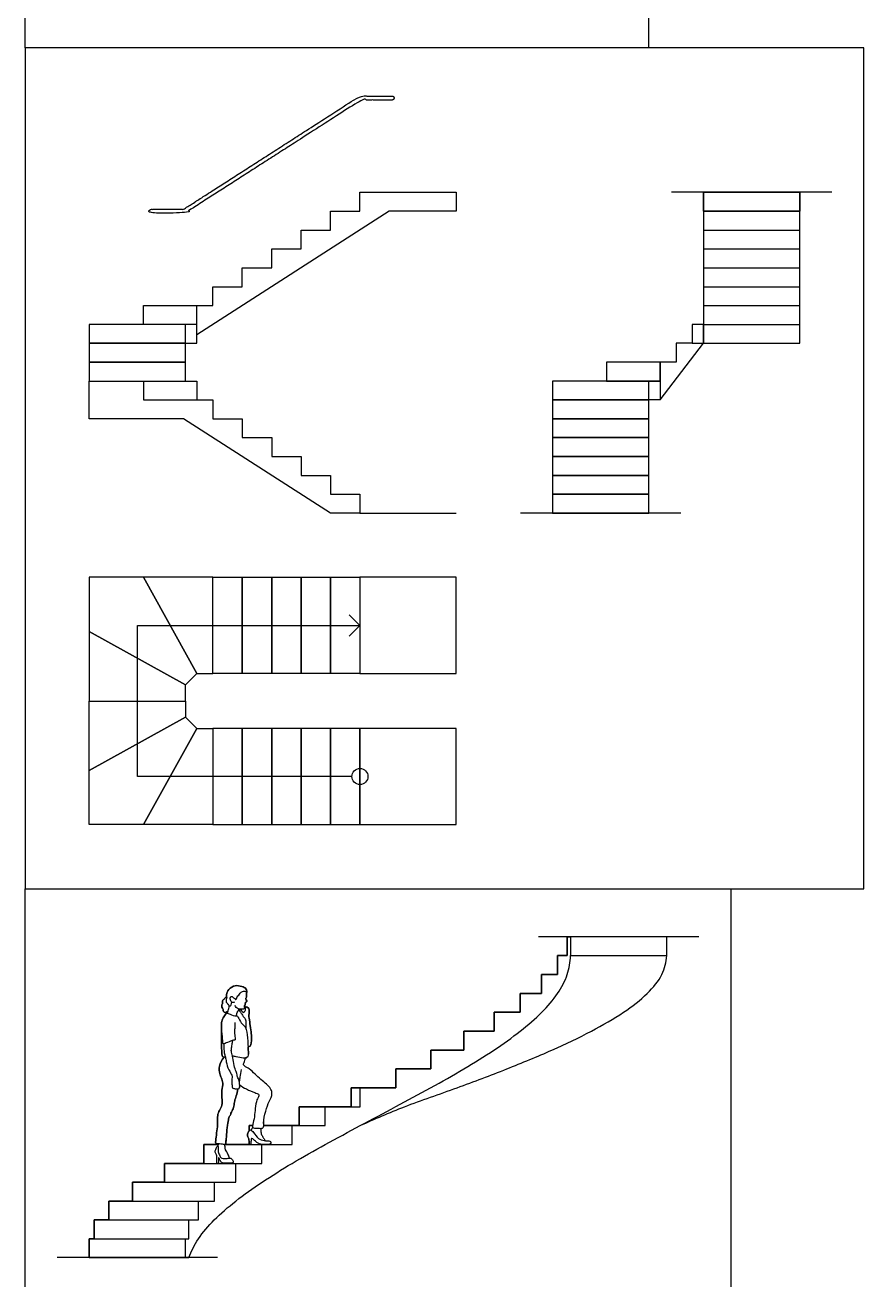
# Model space of a CAD drawing. Header units: millimetres. Extents: x 0.1 to 56.8, y -0.4 to 40.2.
# Drawn here: x 0.13 to 8.1, y 8.84 to 20.76 of the extents above; entities that cross this region are included whole.
import ezdxf

# ---------------------------------------------------------------- set-up
doc = ezdxf.new("R2010")
doc.units = ezdxf.units.MM
for name, color, linetype, true_color in [('AG-BUILDINGS', 7, 'Continuous', 0x66ccff), ('AG-DETAIL-DIAGRAM', 7, 'Continuous', 0xccff66), ('AG-DETAILS', 7, 'Continuous', 0x66ffff), ('AG-DIAGRAM', 7, 'Continuous', 0xfecc66), ('AG-OUTLINE', 7, 'Continuous', 0x8000ff), ('AG-PEOPLE', 7, 'Continuous', 0xfc6666), ('X-VPRT', 6, 'Continuous', 0xff00ff)]:
    doc.layers.add(name, color=color, linetype=linetype, true_color=true_color)

msp = doc.modelspace()

# ---------------------------------------------------------------- linework, layer by layer
at = {"layer": 'AG-BUILDINGS'}
for p, q in [((5.282, 12.101), (5.313, 12.101)), ((5.282, 11.922), (5.282, 12.101)), ((5.19, 11.922), (5.282, 11.922)), ((5.19, 11.742), (5.19, 11.922)), ((5.039, 11.742), (5.19, 11.742)), ((5.039, 11.563), (5.039, 11.742)), ((4.836, 11.563), (5.039, 11.563)), ((4.836, 11.384), (4.836, 11.563)), ((4.587, 11.384), (4.836, 11.384)), ((4.587, 11.204), (4.587, 11.384)), ((4.3, 11.204), (4.587, 11.204)), ((4.3, 11.025), (4.3, 11.204)), ((3.985, 11.025), (4.3, 11.025)), ((3.985, 10.846), (3.985, 11.025)), ((3.653, 10.846), (3.985, 10.846)), ((3.653, 10.666), (3.653, 10.846)), ((3.231, 10.666), (3.316, 10.666)), ((3.231, 10.487), (3.231, 10.666)), ((3.316, 10.666), (3.653, 10.666)), ((3.316, 10.487), (3.316, 10.666)), ((2.734, 10.487), (2.984, 10.487)), ((2.734, 10.308), (2.734, 10.487)), ((2.984, 10.487), (3.316, 10.487)), ((2.984, 10.308), (2.984, 10.487)), ((2.262, 10.308), (2.293, 10.308)), ((2.262, 10.259), (2.262, 10.308)), ((2.399, 10.308), (2.669, 10.308)), ((2.669, 10.308), (2.984, 10.308)), ((2.669, 10.129), (2.669, 10.308)), ((2.262, 10.129), (2.262, 10.147)), ((1.831, 10.129), (1.968, 10.129)), ((1.831, 9.949), (1.831, 10.129)), ((2.036, 10.129), (2.382, 10.129)), ((2.382, 10.129), (2.669, 10.129)), ((2.382, 9.949), (2.382, 10.129)), ((1.457, 9.949), (2.133, 9.949)), ((1.457, 9.77), (1.457, 9.949)), ((2.133, 9.949), (2.382, 9.949)), ((2.133, 9.77), (2.133, 9.949)), ((1.152, 9.77), (1.93, 9.77)), ((1.152, 9.591), (1.152, 9.77)), ((1.93, 9.77), (2.133, 9.77)), ((1.93, 9.591), (1.93, 9.77)), ((0.926, 9.591), (1.779, 9.591)), ((0.926, 9.411), (0.926, 9.591)), ((1.779, 9.591), (1.93, 9.591)), ((1.779, 9.411), (1.779, 9.591)), ((0.788, 9.411), (1.687, 9.411)), ((0.788, 9.232), (0.788, 9.411)), ((1.687, 9.411), (1.779, 9.411)), ((1.687, 9.232), (1.687, 9.411)), ((0.741, 9.232), (1.656, 9.232)), ((0.741, 9.053), (0.741, 9.232)), ((1.656, 9.232), (1.687, 9.232)), ((1.656, 9.053), (1.656, 9.232)), ((0.741, 9.053), (1.656, 9.053)), ((1.656, 9.053), (1.687, 9.053))]:
    msp.add_line(p, q, dxfattribs=at)
for points in [[(6.577, 19.174), (7.491, 19.174), (7.491, 18.994), (6.577, 18.994)], [(1.637, 17.022), (0.741, 17.022), (0.741, 17.381), (1.256, 17.381), (1.256, 17.201), (1.916, 17.201), (1.916, 17.022), (2.195, 17.022), (2.195, 16.843), (2.475, 16.843), (2.475, 16.663), (2.754, 16.663), (2.754, 16.484), (3.034, 16.484), (3.034, 16.305), (3.313, 16.305), (3.313, 16.126), (3.034, 16.126)], [(5.142, 17.201), (5.142, 17.022), (6.056, 17.022), (6.056, 17.201)], [(5.142, 17.022), (5.142, 16.843), (6.056, 16.843), (6.056, 17.022)], [(5.142, 16.843), (5.142, 16.663), (6.056, 16.663), (6.056, 16.843)], [(5.142, 16.663), (5.142, 16.484), (6.056, 16.484), (6.056, 16.663)], [(5.142, 16.484), (5.142, 16.305), (6.056, 16.305), (6.056, 16.484)], [(5.142, 16.305), (5.142, 16.126), (6.056, 16.126), (6.056, 16.305)], [(1.256, 15.516), (0.741, 15.516), (0.741, 15.002), (1.656, 14.494), (1.764, 14.602)], [(1.916, 15.516), (1.256, 15.516), (1.764, 14.602), (1.916, 14.602)], [(2.195, 15.516), (2.195, 14.602), (1.916, 14.602), (1.916, 15.516)], [(2.475, 15.516), (2.475, 14.602), (2.195, 14.602), (2.195, 15.516)], [(2.754, 15.516), (2.754, 14.602), (2.475, 14.602), (2.475, 15.516)], [(3.034, 15.516), (3.034, 14.602), (2.754, 14.602), (2.754, 15.516)], [(3.313, 15.516), (3.313, 14.602), (3.034, 14.602), (3.034, 15.516)], [(4.227, 14.602), (4.227, 15.516), (3.313, 15.516), (3.313, 14.602)], [(0.741, 14.341), (1.656, 14.341), (1.656, 14.494), (0.741, 15.002)], [(0.741, 14.341), (1.656, 14.341), (1.656, 14.189), (0.741, 13.681)], [(1.256, 13.167), (0.741, 13.167), (0.741, 13.681), (1.656, 14.189), (1.764, 14.081)], [(1.916, 13.167), (1.256, 13.167), (1.764, 14.081), (1.916, 14.081)], [(2.195, 13.167), (2.195, 14.081), (1.916, 14.081), (1.916, 13.167)], [(2.475, 13.167), (2.475, 14.081), (2.195, 14.081), (2.195, 13.167)], [(2.754, 13.167), (2.754, 14.081), (2.475, 14.081), (2.475, 13.167)], [(3.034, 13.167), (3.034, 14.081), (2.754, 14.081), (2.754, 13.167)], [(3.313, 13.167), (3.313, 14.081), (3.034, 14.081), (3.034, 13.167)], [(5.313, 11.922), (6.228, 11.922), (6.228, 12.101), (5.313, 12.101)]]:
    msp.add_lwpolyline(points, close=True, dxfattribs=at)
for points, knots in [([(1.687, 9.053), (1.711, 9.115), (1.772, 9.239), (1.928, 9.418), (2.132, 9.596), (2.383, 9.774), (2.67, 9.952), (2.984, 10.13), (3.316, 10.308), (3.653, 10.487), (3.984, 10.665), (4.299, 10.843), (4.586, 11.021), (4.836, 11.199), (5.042, 11.377), (5.195, 11.556), (5.292, 11.738), (5.311, 11.861), (5.313, 11.922)], [0, 0, 0, 0, 0.813443, 1.689713, 2.632856, 3.63672, 4.69031, 5.780386, 6.892663, 8.012385, 9.124662, 10.214739, 11.268328, 12.272193, 13.215335, 14.091606, 14.905048, 15.677733, 15.677733, 15.677733, 15.677733]), ([(3.316, 10.308), (3.455, 10.371), (3.735, 10.494), (4.238, 10.664), (4.704, 10.842), (5.135, 11.02), (5.509, 11.197), (5.816, 11.375), (6.045, 11.552), (6.194, 11.733), (6.222, 11.86), (6.228, 11.922)], [0, 0, 0, 0, 1.226313, 2.543619, 3.83072, 5.067527, 6.234167, 7.311634, 8.284026, 9.146215, 9.925874, 9.925874, 9.925874, 9.925874])]:
    msp.add_open_spline(points, degree=3, knots=knots, dxfattribs=at)
at = {"layer": 'AG-DETAIL-DIAGRAM'}
for points in [[(6.577, 18.994), (7.491, 18.994)], [(6.577, 18.815), (7.491, 18.815)], [(6.577, 18.636), (7.491, 18.636)], [(6.577, 18.456), (7.491, 18.456)], [(6.577, 18.277), (7.491, 18.277)], [(6.577, 18.098), (7.491, 18.098)], [(6.577, 17.918), (7.491, 17.918)]]:
    msp.add_lwpolyline(points, dxfattribs=at)
msp.add_lwpolyline([(4.227, 13.167), (4.227, 14.081), (3.313, 14.081), (3.313, 13.167)], close=True, dxfattribs=at)
at = {"layer": 'AG-DETAILS'}
for points in [[(3.313, 19.174), (4.227, 19.174), (4.227, 18.994), (3.592, 18.994), (1.764, 17.821), (1.764, 17.918), (1.764, 18.098), (1.916, 18.098), (1.916, 18.277), (2.195, 18.277), (2.195, 18.456), (2.475, 18.456), (2.475, 18.636), (2.754, 18.636), (2.754, 18.815), (3.034, 18.815), (3.034, 18.994), (3.313, 18.994)], [(7.491, 18.277), (7.491, 18.456), (7.491, 19.174), (6.577, 19.174), (6.577, 18.456), (6.577, 18.277), (6.577, 18.098), (6.577, 17.739), (7.491, 17.739), (7.491, 18.098)], [(1.764, 17.739), (1.764, 17.918), (0.741, 17.918), (0.741, 17.739)], [(6.469, 17.918), (6.469, 17.739), (6.577, 17.739), (6.577, 17.918)], [(1.656, 17.56), (1.656, 17.739), (0.741, 17.739), (0.741, 17.56)], [(1.656, 17.381), (1.656, 17.56), (0.741, 17.56), (0.741, 17.381)], [(5.656, 17.56), (5.656, 17.381), (6.164, 17.381), (6.164, 17.56)], [(5.142, 17.381), (5.142, 17.201), (6.056, 17.201), (6.056, 17.381)], [(6.056, 17.381), (6.164, 17.381), (6.164, 17.201), (6.056, 17.201)]]:
    msp.add_lwpolyline(points, close=True, dxfattribs=at)
for points in [[(1.256, 17.918), (1.256, 18.098), (1.764, 18.098)], [(1.656, 17.739), (1.656, 17.918)], [(6.164, 17.201), (6.577, 17.739), (6.577, 17.918), (6.469, 17.918), (6.469, 17.739), (6.316, 17.739), (6.316, 17.56), (6.164, 17.56), (6.164, 17.381), (6.056, 17.381)], [(1.637, 17.381), (1.764, 17.381), (1.764, 17.201)], [(3.211, 14.957), (3.313, 15.059), (3.211, 15.16)], [(3.237, 13.624), (1.199, 13.624), (1.199, 15.059), (3.313, 15.059)]]:
    msp.add_lwpolyline(points, dxfattribs=at)
msp.add_circle((3.313, 13.624), 0.0762, dxfattribs=at)
msp.add_rational_spline([(3.618, 20.088, 0.282), (3.465, 20.088, 0.282), (3.313, 20.088, 0.282), (2.335, 19.46, 0.282), (1.637, 19.012, 0.282), (1.484, 19.012, 0.282), (1.332, 19.012, 0.282), (1.313, 19.012, 0.282), (1.313, 18.993, 0.282), (1.313, 18.974, 0.282), (1.332, 18.974, 0.282), (1.49, 18.974, 0.282), (1.648, 18.974, 0.282), (2.346, 19.422, 0.282), (3.324, 20.05, 0.282), (3.471, 20.05, 0.282), (3.618, 20.05, 0.282), (3.637, 20.05, 0.282), (3.637, 20.069, 0.282), (3.637, 20.088, 0.282), (3.618, 20.088, 0.282)], [1, 1, 1, 1, 1, 1, 1, 0.707106781187, 1, 0.707106781187, 1, 1, 1, 1, 1, 1, 1, 0.707106781187, 1, 0.707106781187, 1], degree=2, knots=[-5.058476, -5.058476, -5.058476, 0, 0, 5.71816, 5.71816, 7.801493, 7.801493, 7.899668, 7.899668, 7.997843, 7.997843, 8.034501, 8.034501, 13.725167, 13.725167, 18.598211, 18.598211, 18.696386, 18.696386, 18.794561, 18.794561, 18.794561], dxfattribs=at)
at = {"layer": 'AG-DIAGRAM'}
for points in [[(7.796, 19.174), (6.272, 19.174)], [(3.313, 16.126), (4.227, 16.126)], [(6.361, 16.126), (4.837, 16.126)], [(6.532, 12.101), (5.008, 12.101)], [(1.961, 9.053), (0.437, 9.053)]]:
    msp.add_lwpolyline(points, dxfattribs=at)
at = {"layer": 'AG-OUTLINE'}
for points in [[(6.228, 12.101), (5.282, 12.101)], [(5.282, 12.101), (5.282, 11.922)], [(6.228, 11.922), (6.228, 12.101)], [(5.282, 11.922), (5.19, 11.922)], [(5.19, 11.922), (5.19, 11.742)], [(5.19, 11.742), (5.039, 11.742)], [(5.039, 11.742), (5.039, 11.563)], [(5.039, 11.563), (4.836, 11.563)], [(4.836, 11.563), (4.836, 11.384)], [(2.23, 11.432), (2.217, 11.448)], [(4.836, 11.384), (4.587, 11.384)], [(4.587, 11.384), (4.587, 11.204)], [(4.587, 11.204), (4.3, 11.204)], [(4.3, 11.204), (4.3, 11.025)], [(4.3, 11.025), (3.985, 11.025)], [(3.985, 11.025), (3.985, 10.846)], [(3.985, 10.846), (3.653, 10.846)], [(3.653, 10.846), (3.653, 10.666)], [(3.316, 10.666), (3.231, 10.666)], [(3.231, 10.666), (3.231, 10.487)], [(3.653, 10.666), (3.316, 10.666)], [(2.984, 10.487), (2.734, 10.487)], [(2.734, 10.487), (2.734, 10.308)], [(3.231, 10.487), (2.984, 10.487)], [(2.293, 10.308), (2.262, 10.308)], [(2.262, 10.308), (2.262, 10.261)], [(2.669, 10.308), (2.399, 10.308)], [(2.734, 10.308), (2.669, 10.308)], [(2.262, 10.147), (2.262, 10.129)], [(1.968, 10.129), (1.831, 10.129)], [(1.831, 10.129), (1.831, 9.949)], [(2.262, 10.129), (2.036, 10.129)], [(1.831, 9.949), (1.457, 9.949)], [(1.457, 9.949), (1.457, 9.77)], [(1.457, 9.77), (1.152, 9.77)], [(1.152, 9.77), (1.152, 9.591)], [(1.152, 9.591), (0.926, 9.591)], [(0.926, 9.591), (0.926, 9.411)], [(0.926, 9.411), (0.788, 9.411)], [(0.788, 9.411), (0.788, 9.232)], [(0.788, 9.232), (0.741, 9.232)], [(0.741, 9.232), (0.741, 9.053)], [(0.741, 9.053), (1.687, 9.053)]]:
    msp.add_lwpolyline(points, dxfattribs=at)
for points, knots in [([(3.316, 10.308), (3.455, 10.371), (3.735, 10.494), (4.238, 10.664), (4.704, 10.842), (5.135, 11.02), (5.509, 11.197), (5.816, 11.375), (6.045, 11.552), (6.194, 11.733), (6.222, 11.86), (6.228, 11.922)], [0, 0, 0, 0, 1.226313, 2.543619, 3.83072, 5.067527, 6.234167, 7.311634, 8.284026, 9.146215, 9.925874, 9.925874, 9.925874, 9.925874]), ([(2.236, 11.567), (2.238, 11.573), (2.24, 11.585), (2.233, 11.613), (2.19, 11.631), (2.126, 11.645), (2.064, 11.606), (2.041, 11.555), (2.047, 11.534), (2.047, 11.525)], [-4.172198, -4.172198, -4.172198, -4.172198, -3.931182, -3.64313, -3.264335, -2.805948, -2.328795, -1.908407, -1.638384, -1.638384, -1.638384, -1.638384]), ([(2.217, 11.448), (2.22, 11.452), (2.224, 11.458), (2.219, 11.466), (2.227, 11.47), (2.225, 11.481), (2.232, 11.479), (2.243, 11.488), (2.232, 11.501), (2.228, 11.517), (2.236, 11.527), (2.235, 11.542), (2.236, 11.553), (2.236, 11.567)], [-5.89967, -5.89967, -5.89967, -5.89967, -5.684549, -5.52308, -5.365608, -5.18738, -5.04853, -4.849821, -4.616451, -4.377817, -4.168536, -3.946832, -3.687953, -3.687953, -3.687953, -3.687953]), ([(2.047, 11.525), (2.041, 11.525), (2.026, 11.522), (2.025, 11.508), (2.012, 11.505), (2.006, 11.493), (2.008, 11.48), (2.008, 11.465), (2, 11.454), (1.999, 11.432), (2.017, 11.412), (2.013, 11.392), (2.023, 11.383), (2.042, 11.381), (2.049, 11.391), (2.059, 11.395)], [-3.066338, -3.066338, -3.066338, -3.066338, -2.798358, -2.597731, -2.395964, -2.18488, -1.963739, -1.734569, -1.515204, -1.25015, -0.938677, -0.683167, -0.481016, -0.233293, 0, 0, 0, 0]), ([(2.052, 11.376), (2.046, 11.376), (2.039, 11.367), (2.01, 11.33), (1.996, 11.285), (1.996, 11.25), (1.998, 11.227)], [-5.054797, -5.054797, -5.054797, -5.054797, -4.843084, -4.443158, -4.039178, -3.589657, -3.589657, -3.589657, -3.589657]), ([(2.251, 11.055), (2.257, 11.057), (2.277, 11.057), (2.287, 11.139), (2.279, 11.195), (2.265, 11.274), (2.266, 11.313), (2.256, 11.342), (2.26, 11.38), (2.263, 11.418), (2.242, 11.432), (2.234, 11.436), (2.23, 11.432)], [-4.964776, -4.964776, -4.964776, -4.964776, -4.706233, -4.214305, -3.74896, -3.239671, -2.89358, -2.587046, -2.224974, -1.876504, -1.57349, -1.392327, -1.392327, -1.392327, -1.392327]), ([(1.998, 11.227), (1.998, 11.183), (1.999, 11.1), (1.999, 11.003), (2.004, 10.963), (2.015, 10.958), (2.022, 10.958)], [-12.448306, -12.448306, -12.448306, -12.448306, -11.791463, -11.225561, -10.89027, -10.663916, -10.663916, -10.663916, -10.663916]), ([(2.224, 10.949), (2.24, 10.954), (2.256, 10.964), (2.254, 11.009), (2.251, 11.045), (2.251, 11.055)], [-9.1092781, -9.1092781, -9.1092781, -9.1092781, -8.816059, -8.3148896, -8.1288505, -8.1288505, -8.1288505, -8.1288505]), ([(2.022, 10.958), (2.001, 10.934), (1.971, 10.875), (1.978, 10.801), (1.997, 10.76), (2.016, 10.71), (1.997, 10.642), (2.005, 10.554), (2.002, 10.487), (1.97, 10.442), (1.956, 10.388), (1.964, 10.314), (1.95, 10.24), (1.945, 10.169), (1.937, 10.139), (1.957, 10.136), (1.968, 10.135)], [-11.959743, -11.959743, -11.959743, -11.959743, -11.396566, -10.916187, -10.533337, -10.128351, -9.653909, -9.11075, -8.647137, -8.231611, -7.813815, -7.324354, -6.814374, -6.328316, -6.045047, -5.806793, -5.806793, -5.806793, -5.806793]), ([(2.399, 10.308), (2.399, 10.315), (2.396, 10.354), (2.416, 10.446), (2.446, 10.535), (2.475, 10.582), (2.48, 10.622), (2.464, 10.662), (2.424, 10.702), (2.316, 10.794), (2.268, 10.846), (2.219, 10.869), (2.209, 10.881), (2.205, 10.886), (2.212, 10.907), (2.221, 10.927), (2.223, 10.942), (2.224, 10.949)], [4.984658, 4.984658, 4.984658, 4.984658, 5.15963, 5.772263, 6.334295, 6.751565, 7.102485, 7.459563, 7.894295, 8.576278, 9.07637, 9.483291, 9.695278, 9.8168, 10.077912, 10.355324, 10.625049, 10.625049, 10.625049, 10.625049]), ([(2.036, 10.129), (2.042, 10.161), (2.049, 10.293), (2.062, 10.356), (2.07, 10.398), (2.085, 10.407), (2.086, 10.427), (2.1, 10.447), (2.119, 10.492), (2.12, 10.543), (2.139, 10.587), (2.15, 10.633), (2.154, 10.657)], [-5.209876, -5.209876, -5.209876, -5.209876, -4.485089, -3.968795, -3.610819, -3.37806, -3.135161, -2.845002, -2.431843, -2.014468, -1.58905, -1.150021, -1.150021, -1.150021, -1.150021]), ([(2.154, 10.657), (2.16, 10.658), (2.171, 10.66), (2.171, 10.676), (2.17, 10.695)], [4.3076685, 4.3076685, 4.3076685, 4.3076685, 4.5221587, 4.8638894, 4.8638894, 4.8638894, 4.8638894]), ([(2.17, 10.695), (2.191, 10.68), (2.232, 10.654), (2.309, 10.621), (2.352, 10.609), (2.355, 10.588), (2.329, 10.55), (2.318, 10.469), (2.312, 10.395), (2.299, 10.333), (2.294, 10.311), (2.293, 10.308)], [0, 0, 0, 0, 0.495851, 1.026074, 1.387147, 1.609465, 1.986113, 2.503323, 3.013001, 3.505895, 3.617452, 3.617452, 3.617452, 3.617452]), ([(1.687, 9.053), (1.711, 9.115), (1.772, 9.239), (1.928, 9.418), (2.132, 9.596), (2.383, 9.774), (2.67, 9.952), (2.984, 10.13), (3.204, 10.248), (3.316, 10.308)], [0, 0, 0, 0, 0.813443, 1.689713, 2.632856, 3.63672, 4.69031, 5.780386, 6.892663, 6.892663, 6.892663, 6.892663]), ([(2.262, 10.261), (2.259, 10.258), (2.249, 10.245), (2.24, 10.218), (2.254, 10.189), (2.258, 10.175), (2.261, 10.156), (2.262, 10.147)], [5.204952, 5.204952, 5.204952, 5.204952, 5.337933, 5.672873, 5.986917, 6.229577, 6.457282, 6.457282, 6.457282, 6.457282])]:
    msp.add_open_spline(points, degree=3, knots=knots, dxfattribs=at)
for points in [[(2.059, 11.395), (2.057, 11.388), (2.055, 11.383), (2.052, 11.376)], [(1.968, 10.135), (1.968, 10.133), (1.968, 10.131), (1.968, 10.129)]]:
    msp.add_open_spline(points, degree=3, dxfattribs=at)
at = {"layer": 'AG-PEOPLE'}
msp.add_line((2.23, 11.432), (2.217, 11.448), dxfattribs=at)
for points, knots in [([(2.092, 11.483), (2.092, 11.478), (2.09, 11.469), (2.086, 11.444), (2.072, 11.44), (2.064, 11.46), (2.039, 11.476), (2.051, 11.521), (2.04, 11.552), (2.064, 11.606), (2.126, 11.645), (2.19, 11.631), (2.233, 11.613), (2.24, 11.585), (2.238, 11.573), (2.236, 11.567)], [0, 0, 0, 0, 0.217223, 0.499789, 0.670422, 0.919762, 1.215316, 1.579579, 1.908407, 2.328795, 2.805948, 3.264335, 3.64313, 3.931182, 4.172198, 4.172198, 4.172198, 4.172198]), ([(2.122, 11.481), (2.118, 11.478), (2.108, 11.473), (2.086, 11.483), (2.076, 11.519), (2.085, 11.535), (2.102, 11.536), (2.111, 11.521), (2.125, 11.516), (2.128, 11.504), (2.144, 11.509), (2.142, 11.534), (2.164, 11.546), (2.174, 11.566), (2.196, 11.586), (2.235, 11.587), (2.237, 11.559), (2.235, 11.542), (2.236, 11.527), (2.228, 11.517), (2.232, 11.501), (2.243, 11.488), (2.232, 11.479), (2.225, 11.481), (2.227, 11.47), (2.219, 11.466), (2.224, 11.458), (2.219, 11.449), (2.211, 11.443), (2.217, 11.425), (2.209, 11.412), (2.188, 11.412), (2.159, 11.415), (2.137, 11.428), (2.13, 11.44), (2.128, 11.447)], [0, 0, 0, 0, 0.215287, 0.478973, 0.817978, 1.042673, 1.253842, 1.484534, 1.698031, 1.877814, 2.063382, 2.331841, 2.602957, 2.872885, 3.183086, 3.504072, 3.776555, 4.020288, 4.22902, 4.426057, 4.650731, 4.870447, 5.05753, 5.188256, 5.356058, 5.504316, 5.656339, 5.858874, 6.027294, 6.274668, 6.473567, 6.738895, 7.053255, 7.340514, 7.593518, 7.593518, 7.593518, 7.593518]), ([(2.059, 11.395), (2.049, 11.391), (2.042, 11.381), (2.023, 11.383), (2.013, 11.392), (2.017, 11.412), (1.999, 11.432), (2, 11.454), (2.008, 11.465), (2.008, 11.48), (2.006, 11.493), (2.012, 11.505), (2.025, 11.508), (2.026, 11.522), (2.041, 11.525), (2.047, 11.525)], [0, 0, 0, 0, 0.233293, 0.481016, 0.683167, 0.938677, 1.25015, 1.515204, 1.734569, 1.963739, 2.18488, 2.395964, 2.597731, 2.798358, 3.066338, 3.066338, 3.066338, 3.066338]), ([(2.052, 11.376), (2.056, 11.384), (2.061, 11.399), (2.069, 11.43), (2.071, 11.446)], [0, 0, 0, 0, 0.2819545, 0.678407, 0.678407, 0.678407, 0.678407]), ([(2.123, 11.287), (2.124, 11.272), (2.125, 11.242), (2.118, 11.197), (2.126, 11.144), (2.131, 11.12), (2.107, 11.12), (2.056, 11.1), (2.017, 11.079), (2.008, 11.091), (2.011, 11.134), (1.995, 11.227), (1.996, 11.285), (2.01, 11.33), (2.039, 11.367), (2.05, 11.381), (2.078, 11.362), (2.133, 11.346), (2.146, 11.355), (2.163, 11.322), (2.192, 11.27), (2.234, 11.244), (2.245, 11.137), (2.252, 11.032), (2.256, 10.964), (2.232, 10.95), (2.201, 10.946), (2.143, 10.961), (2.114, 10.966), (2.102, 10.966)], [0, 0, 0, 0, 0.380346, 0.77471, 1.198391, 1.44321, 1.681788, 2.126262, 2.488454, 2.660016, 3.025281, 3.589657, 4.027717, 4.421397, 4.811126, 5.017441, 5.33595, 5.767449, 5.952673, 6.27052, 6.7208, 7.105486, 7.679784, 8.295166, 8.743204, 9.005337, 9.32266, 9.788148, 10.066054, 10.066054, 10.066054, 10.066054]), ([(2.139, 11.351), (2.141, 11.361), (2.146, 11.382), (2.16, 11.405), (2.168, 11.415)], [0, 0, 0, 0, 0.3218829, 0.6831323, 0.6831323, 0.6831323, 0.6831323]), ([(2.165, 11.411), (2.167, 11.405), (2.171, 11.391), (2.195, 11.368), (2.201, 11.343), (2.229, 11.323), (2.227, 11.281), (2.231, 11.246), (2.23, 11.228)], [0, 0, 0, 0, 0.257104, 0.579731, 0.866957, 1.18368, 1.541335, 1.966458, 1.966458, 1.966458, 1.966458]), ([(2.174, 11.414), (2.183, 11.404), (2.191, 11.394), (2.205, 11.383), (2.213, 11.389), (2.22, 11.395), (2.226, 11.404), (2.222, 11.41), (2.229, 11.438), (2.242, 11.432), (2.263, 11.418), (2.26, 11.38), (2.256, 11.342), (2.266, 11.313), (2.265, 11.274), (2.279, 11.195), (2.287, 11.139), (2.277, 11.057), (2.257, 11.057), (2.251, 11.055)], [0.727974, 0.727974, 0.727974, 0.727974, 0.87844, 0.87844, 0.87844, 0.97204, 0.97204, 1.150167, 1.428969, 1.608274, 1.90818, 2.253076, 2.611435, 2.914824, 3.257365, 3.761431, 4.222003, 4.708885, 4.964776, 4.964776, 4.964776, 4.964776]), ([(2.035, 10.959), (2.031, 10.958), (2.017, 10.957), (2.004, 10.963), (1.999, 11.003), (1.999, 11.1), (1.998, 11.183), (1.998, 11.227)], [10.546596, 10.546596, 10.546596, 10.546596, 10.657363, 10.89027, 11.225561, 11.791463, 12.448306, 12.448306, 12.448306, 12.448306]), ([(2.021, 11.084), (2.02, 11.065), (2.02, 11.03), (2.025, 10.989), (2.037, 10.958), (2.041, 10.91), (2.063, 10.839), (2.099, 10.788), (2.098, 10.764), (2.095, 10.738), (2.098, 10.692), (2.098, 10.665), (2.114, 10.659), (2.145, 10.657), (2.171, 10.657), (2.17, 10.688), (2.171, 10.719), (2.155, 10.761), (2.146, 10.777), (2.146, 10.803), (2.134, 10.822), (2.115, 10.88), (2.11, 10.95), (2.089, 11.003), (2.092, 11.037), (2.098, 11.077), (2.102, 11.104), (2.105, 11.117)], [0, 0, 0, 0, 0.423447, 0.789098, 1.107837, 1.500721, 2.007044, 2.450811, 2.712325, 3.005554, 3.400135, 3.682089, 3.897199, 4.224432, 4.484779, 4.766955, 5.104811, 5.480972, 5.727461, 6.00331, 6.272067, 6.714881, 7.206852, 7.630583, 7.962046, 8.322232, 8.688371, 8.688371, 8.688371, 8.688371]), ([(2.154, 10.657), (2.15, 10.633), (2.139, 10.587), (2.12, 10.543), (2.119, 10.492), (2.1, 10.447), (2.086, 10.427), (2.085, 10.407), (2.07, 10.398), (2.062, 10.356), (2.049, 10.293), (2.041, 10.14), (2.035, 10.123), (1.993, 10.135), (1.935, 10.134), (1.945, 10.169), (1.95, 10.24), (1.964, 10.314), (1.956, 10.388), (1.97, 10.442), (2.002, 10.487), (2.005, 10.554), (1.997, 10.642), (2.016, 10.71), (1.997, 10.76), (1.978, 10.801), (1.971, 10.875), (2.001, 10.934), (2.022, 10.958)], [1.150021, 1.150021, 1.150021, 1.150021, 1.574773, 1.986358, 2.39016, 2.789884, 3.070608, 3.305608, 3.530798, 3.877134, 4.376639, 5.077857, 5.272975, 5.639987, 6.045047, 6.328316, 6.814374, 7.324354, 7.813815, 8.231611, 8.647137, 9.11075, 9.653909, 10.128351, 10.533337, 10.916187, 11.396566, 11.959743, 11.959743, 11.959743, 11.959743]), ([(2.17, 10.695), (2.191, 10.68), (2.232, 10.654), (2.309, 10.621), (2.352, 10.609), (2.355, 10.588), (2.329, 10.55), (2.318, 10.469), (2.312, 10.395), (2.297, 10.323), (2.289, 10.294), (2.302, 10.283), (2.353, 10.282), (2.404, 10.28), (2.393, 10.339), (2.416, 10.446), (2.446, 10.535), (2.475, 10.582), (2.48, 10.622), (2.464, 10.662), (2.424, 10.702), (2.316, 10.794), (2.268, 10.846), (2.219, 10.869), (2.209, 10.881), (2.205, 10.886), (2.212, 10.907), (2.221, 10.927), (2.223, 10.942), (2.224, 10.949)], [0, 0, 0, 0, 0.495851, 1.026074, 1.387147, 1.609465, 1.986113, 2.503323, 3.013001, 3.505895, 3.795481, 3.994493, 4.411833, 4.774097, 5.15963, 5.772263, 6.334295, 6.751565, 7.102485, 7.459563, 7.894295, 8.576278, 9.07637, 9.483291, 9.695278, 9.8168, 10.077912, 10.355324, 10.625049, 10.625049, 10.625049, 10.625049]), ([(2.185, 10.839), (2.181, 10.815), (2.175, 10.781), (2.169, 10.741), (2.167, 10.727)], [0, 0, 0, 0, 0.4836485, 0.7433338, 0.7433338, 0.7433338, 0.7433338]), ([(2.275, 10.129), (2.276, 10.14), (2.279, 10.161), (2.278, 10.178), (2.287, 10.191), (2.307, 10.171), (2.332, 10.148), (2.357, 10.132), (2.386, 10.128), (2.439, 10.129), (2.473, 10.131), (2.464, 10.158), (2.447, 10.163), (2.402, 10.163), (2.344, 10.18), (2.306, 10.24), (2.274, 10.275), (2.251, 10.251), (2.24, 10.218), (2.254, 10.189), (2.259, 10.172), (2.263, 10.144), (2.262, 10.129), (2.267, 10.129), (2.271, 10.129), (2.275, 10.129)], [0.206321, 0.206321, 0.206321, 0.206321, 0.534562, 0.768383, 0.949788, 1.227071, 1.572335, 1.87624, 2.181739, 2.610845, 2.907481, 3.160243, 3.392789, 3.771006, 4.211822, 4.696861, 5.054664, 5.337933, 5.672873, 5.986917, 6.229577, 6.604586, 6.604586, 6.604586, 6.810907, 6.810907, 6.810907, 6.810907]), ([(2.28, 10.264), (2.282, 10.267), (2.285, 10.273), (2.291, 10.285), (2.294, 10.291)], [0.0290962, 0.0290962, 0.0290962, 0.0290962, 0.2210843, 0.3899499, 0.3899499, 0.3899499, 0.3899499]), ([(2.373, 10.282), (2.37, 10.27), (2.369, 10.247), (2.381, 10.212), (2.398, 10.187), (2.408, 10.172), (2.414, 10.164)], [0.020954, 0.020954, 0.020954, 0.020954, 0.346302, 0.693056, 1.005787, 1.308368, 1.308368, 1.308368, 1.308368]), ([(1.964, 10.109), (1.965, 10.113), (1.967, 10.121), (1.968, 10.13), (1.968, 10.135)], [0, 0, 0, 0, 0.2010513, 0.4094175, 0.4094175, 0.4094175, 0.4094175]), ([(1.97, 10.003), (1.973, 9.999), (1.979, 9.989), (1.989, 9.963), (2.015, 9.948), (2.068, 9.95), (2.117, 9.951), (2.104, 9.986), (2.081, 10.002), (2.069, 9.998), (2.051, 9.995), (1.997, 9.991), (1.981, 10.021), (1.964, 10.058), (1.965, 10.098), (1.965, 10.113), (1.954, 10.112), (1.942, 10.08), (1.933, 10.056), (1.953, 10.029), (1.952, 10.009), (1.954, 9.969), (1.954, 9.949), (1.957, 9.949), (1.962, 9.949), (1.967, 9.949), (1.968, 9.967), (1.969, 9.985), (1.97, 10.003)], [0.643739, 0.643739, 0.643739, 0.643739, 0.87936, 1.176196, 1.484953, 1.912904, 2.266956, 2.561777, 2.853222, 3.042584, 3.293583, 3.695525, 4.008831, 4.379218, 4.74624, 4.935253, 5.077737, 5.403543, 5.694703, 6.002445, 6.261553, 6.706058, 6.706058, 6.706058, 6.928539, 6.928539, 6.928539, 7.349797, 7.349797, 7.349797, 7.349797]), ([(2.075, 10), (2.07, 10.011), (2.061, 10.035), (2.034, 10.077), (2.031, 10.106), (2.03, 10.12), (2.03, 10.127)], [0, 0, 0, 0, 0.356822, 0.760169, 1.066774, 1.321902, 1.321902, 1.321902, 1.321902])]:
    msp.add_open_spline(points, degree=3, knots=knots, dxfattribs=at)
at = {"layer": 'X-VPRT'}
for points in [[(0.132, 20.545), (0.132, 25.188), (6.055, 25.188), (6.055, 20.545)], [(0.132, 12.557), (8.101, 12.557), (8.101, 20.545), (0.132, 20.545)], [(0.132, 8.624), (0.132, 12.557), (6.837, 12.557), (6.837, 8.624)]]:
    msp.add_lwpolyline(points, close=True, dxfattribs=at)

doc.saveas('drawing.dxf')
